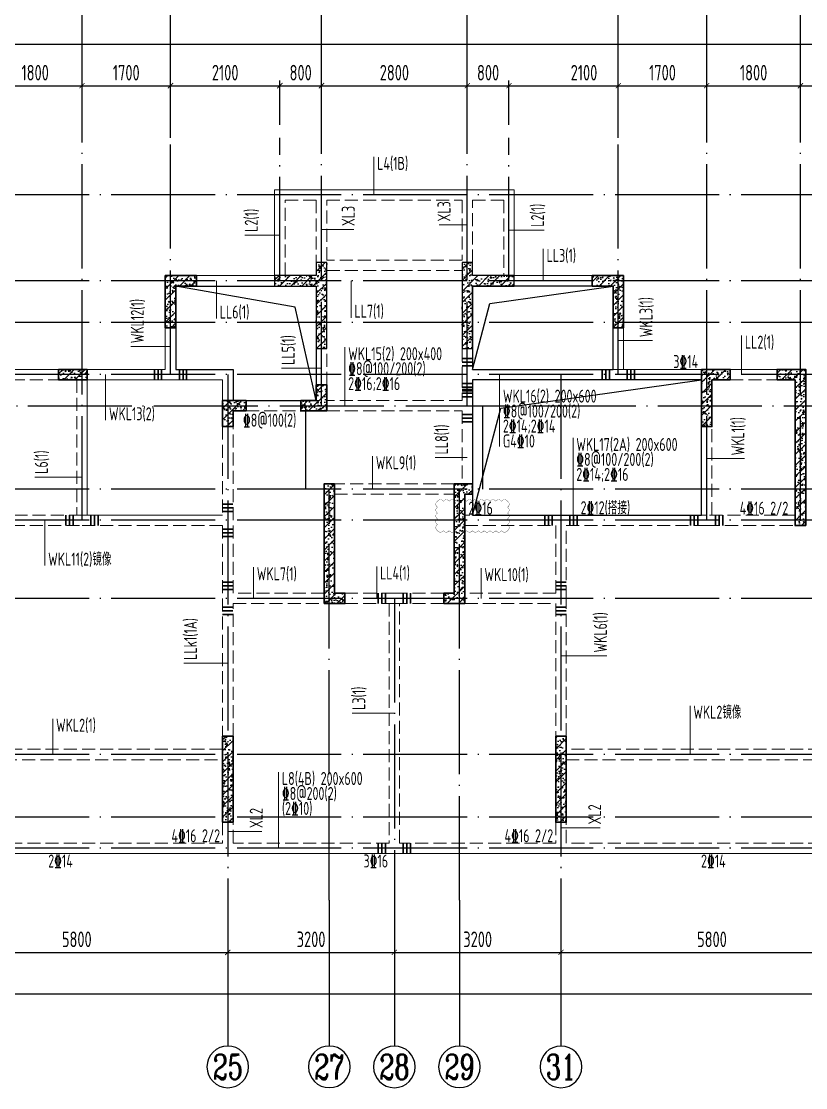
# Model space of a CAD drawing. Extents: x -668857 to 185752, y -270966 to 286822.
# Drawn here: x -57771 to -42706, y -151966 to -131480 of the extents above; entities that cross this region are included whole.
import ezdxf
from ezdxf.enums import TextEntityAlignment as Align

# ---------------------------------------------------------------- set-up
doc = ezdxf.new("R2010")
doc.units = 0
doc.header["$LTSCALE"] = 1000
for name, pattern in [('__DASH', [0.35, 0.25, -0.1]), ('DASH', [0.35, 0.25, -0.1]), ('DOTE', [2.42, 2, -0.2, 0.02, -0.2])]:
    doc.linetypes.add(name, pattern=pattern)
doc.layers.get('0').update_dxf_attribs({"linetype": 'CONTINUOUS'})
doc.layers.get('DEFPOINTS').update_dxf_attribs({"linetype": 'CONTINUOUS'})
for name, color, linetype in [('A-AXIS', 1, 'CONTINUOUS'), ('A-DOTE', 10, 'DOTE'), ('AXIS_NUM', 7, 'CONTINUOUS'), ('S-D洞口', 4, 'CONTINUOUS'), ('S-L主梁线', 4, 'DASH'), ('S-L梁编号', 6, 'CONTINUOUS'), ('S-L梁配筋', 7, 'CONTINUOUS'), ('S-Q墙填充', 252, 'CONTINUOUS'), ('S-Q墙实线', 6, 'CONTINUOUS'), ('S-Y一般标注', 3, 'CONTINUOUS'), ('S-Z柱填充', 252, 'CONTINUOUS'), ('S-Z柱实线', 6, 'CONTINUOUS')]:
    doc.layers.add(name, color=color, linetype=linetype)
doc.layers.add('审图修改', color=2, linetype='CONTINUOUS', plot=False)
doc.layers.add('梁附加箍筋', color=1, linetype='CONTINUOUS', lineweight=35)
doc.styles.add('TSSD_Axis', font='complex.shx', dxfattribs={"width": 0.7, "bigfont": 'hztxt.shx'})
doc.styles.add('TSSD_DIMENSION', font='Tssdeng.shx', dxfattribs={"width": 0.7, "bigfont": 'tssdchn.shx'})
doc.styles.add('TSSD_REIN', font='tssdeng.shx', dxfattribs={"width": 0.7, "height": 300, "bigfont": 'tssdchn.shx'})
doc.dimstyles.new('TSSD_100_100', dxfattribs={"dimtxt": 300, "dimasz": 100, "dimexe": 100, "dimexo": 250, "dimgap": 100, "dimtad": 1, "dimdec": 0, "dimzin": 0, "dimdsep": 46, "dimtxsty": 'TSSD_DIMENSION', "dimblk": 'ARCHTICK', "dimcen": 0, "dimdle": 100, "dimclrt": 7, "dimadec": 0, "dimazin": 0, "dimtfac": 1, "dimtdec": 0, "dimtix": 1, "dimtmove": 2, "dimatfit": 3, "dimldrblk": 'ARCHTICK', "dimfxl": 1, "dimtolj": 1, "dimtzin": 0, "dimarcsym": 0})
pattern_1 = [(50, (79242.38, 113232.59), (215.17805, -18.82564), [22.5, -247.5]), (355, (79242.38, 113232.6), (-41.6254, 225.6576), [18, -198]), (100.4514, (79260.31, 113231.02), (173.5528, 206.83186), [19.12206, -210.3426]), (46.1842, (79242.38, 113292.6), (320.1723, -49.6557), [33.75, -371.25]), (96.6356, (79269.06, 113288.45), (280.3988, 292.2354), [28.683, -315.5139]), (351.1842, (79242.38, 113292.6), (280.3986, 292.2356), [27, -297]), (21, (79272.38, 113277.59), (179.0721, -120.78567), [22.5, -247.5]), (326, (79272.38, 113277.6), (72.9946, 217.545), [18, -198]), (71.4514, (79287.3, 113267.52), (252.0668, 96.75915), [19.12206, -210.3426]), (37.5, (79242.38, 113232.59), (3.64796, 99.86816), [0, -195.6, 0, -201, 0, -198.75]), (7.5, (79242.38, 113232.59), (78.92086, 118.32351), [0, -114.6, 0, -191.1, 0, -75.75]), (327.5, (79175.48, 113232.59), (160.14673, -6.76646), [0, -75, 0, -234, 0, -310.5]), (317.5, (79145.48, 113232.59), (174.95585, 30.0315), [0, -97.5, 0, -155.4, 0, -220.5]), (45, (79242.38, 113232.59), (-106.066, 106.066), [])]
pattern_2 = [(50, (73980.54, 281268.66), (215.17805, -18.82564), [22.5, -247.5]), (355, (73980.54, 281268.66), (-41.6254, 225.65764), [18, -198]), (100.4514, (73998.48, 281267.1), (173.55281, 206.83186), [19.12206, -210.34263]), (46.1842, (73980.54, 281328.66), (320.1723, -49.6557), [33.75, -371.25]), (96.6356, (74007.23, 281324.53), (280.3988, 292.23536), [28.6831, -315.5139]), (351.1842, (73980.54, 281328.66), (280.3986, 292.2356), [27, -297]), (21, (74010.54, 281313.66), (179.07212, -120.78567), [22.5, -247.5]), (326, (74010.54, 281313.66), (72.9946, 217.54501), [18, -198]), (71.4514, (74025.47, 281303.6), (252.06679, 96.75915), [19.12206, -210.34263]), (37.5, (73980.544, 281268.66), (3.647957, 99.868156), [0, -195.6, 0, -201, 0, -198.75]), (7.5, (73980.54, 281268.66), (78.92086, 118.323514), [0, -114.6, 0, -191.1, 0, -75.75]), (327.5, (73913.644, 281268.66), (160.14673, -6.766462), [0, -75, 0, -234, 0, -310.5]), (317.5, (73883.64, 281268.66), (174.95585, 30.031495), [0, -97.5, 0, -155.4, 0, -220.5]), (45, (73980.54, 281268.66), (-106.06602, 106.06602), [])]

# ---------------------------------------------------------------- blocks, each defined once
blk = doc.blocks.new('_ArchTick')
at = {"color": 0, "linetype": 'ByBlock', "const_width": 0.15}
blk.add_lwpolyline([(-0.5, -0.5), (0.5, 0.5)], dxfattribs=at)
blk = doc.blocks.new('*D170')
at = {"layer": 'DEFPOINTS', "color": 0, "transparency": 16777216}
for p in [(36100, 19250), (34300, 18250), (36100, 18250)]:
    blk.add_point(p, dxfattribs=at)
at = {"layer": 'S-Y一般标注', "color": 0, "lineweight": -2, "transparency": 16777216}
for p, q in [((34300, 18500), (34300, 19350)), ((36100, 18500), (36100, 19350)), ((34200, 19250), (36200, 19250))]:
    blk.add_line(p, q, dxfattribs=at)
at = {"layer": 'S-Y一般标注', "color": 0, "lineweight": -2, "transparency": 16777216, "xscale": 100, "yscale": 100, "zscale": 100, "rotation": 180}
blk.add_blockref('_ArchTick', (34300, 19250), dxfattribs=at)
at = {"layer": 'S-Y一般标注', "color": 0, "lineweight": -2, "transparency": 16777216, "xscale": 100, "yscale": 100, "zscale": 100}
blk.add_blockref('_ArchTick', (36100, 19250), dxfattribs=at)
at = {"layer": 'S-Y一般标注', "color": 7, "transparency": 16777216, "insert": (35200, 19500), "char_height": 300, "attachment_point": 5, "style": 'TSSD_DIMENSION'}
blk.add_mtext('\\A1;1800', dxfattribs=at)
blk = doc.blocks.new('*D171')
at = {"layer": 'DEFPOINTS', "color": 0, "transparency": 16777216}
for p in [(37800, 19250), (36100, 18250), (37800, 18250)]:
    blk.add_point(p, dxfattribs=at)
at = {"layer": 'S-Y一般标注', "color": 0, "lineweight": -2, "transparency": 16777216}
for p, q in [((36100, 18500), (36100, 19350)), ((37800, 18500), (37800, 19350)), ((36000, 19250), (37900, 19250))]:
    blk.add_line(p, q, dxfattribs=at)
at = {"layer": 'S-Y一般标注', "color": 0, "lineweight": -2, "transparency": 16777216, "xscale": 100, "yscale": 100, "zscale": 100, "rotation": 180}
blk.add_blockref('_ArchTick', (36100, 19250), dxfattribs=at)
at = {"layer": 'S-Y一般标注', "color": 0, "lineweight": -2, "transparency": 16777216, "xscale": 100, "yscale": 100, "zscale": 100}
blk.add_blockref('_ArchTick', (37800, 19250), dxfattribs=at)
at = {"layer": 'S-Y一般标注', "color": 7, "transparency": 16777216, "insert": (36950, 19500), "char_height": 300, "attachment_point": 5, "style": 'TSSD_DIMENSION'}
blk.add_mtext('\\A1;1700', dxfattribs=at)
blk = doc.blocks.new('*D172')
at = {"layer": 'DEFPOINTS', "color": 0, "transparency": 16777216}
for p in [(40700, 19250), (39900, 18250), (40700, 18250)]:
    blk.add_point(p, dxfattribs=at)
at = {"layer": 'S-Y一般标注', "color": 0, "lineweight": -2, "transparency": 16777216}
for p, q in [((39900, 18500), (39900, 19350)), ((40700, 18500), (40700, 19350)), ((39800, 19250), (40800, 19250))]:
    blk.add_line(p, q, dxfattribs=at)
at = {"layer": 'S-Y一般标注', "color": 0, "lineweight": -2, "transparency": 16777216, "xscale": 100, "yscale": 100, "zscale": 100, "rotation": 180}
blk.add_blockref('_ArchTick', (39900, 19250), dxfattribs=at)
at = {"layer": 'S-Y一般标注', "color": 0, "lineweight": -2, "transparency": 16777216, "xscale": 100, "yscale": 100, "zscale": 100}
blk.add_blockref('_ArchTick', (40700, 19250), dxfattribs=at)
at = {"layer": 'S-Y一般标注', "color": 7, "transparency": 16777216, "insert": (40300, 19500), "char_height": 300, "attachment_point": 5, "style": 'TSSD_DIMENSION'}
blk.add_mtext('\\A1;800', dxfattribs=at)
blk = doc.blocks.new('*D173')
at = {"layer": 'DEFPOINTS', "color": 0, "transparency": 16777216}
for p in [(43500, 19250), (40700, 18250), (43500, 18250)]:
    blk.add_point(p, dxfattribs=at)
at = {"layer": 'S-Y一般标注', "color": 0, "lineweight": -2, "transparency": 16777216}
for p, q in [((40700, 18500), (40700, 19350)), ((43500, 18500), (43500, 19350)), ((40600, 19250), (43600, 19250))]:
    blk.add_line(p, q, dxfattribs=at)
at = {"layer": 'S-Y一般标注', "color": 0, "lineweight": -2, "transparency": 16777216, "xscale": 100, "yscale": 100, "zscale": 100, "rotation": 180}
blk.add_blockref('_ArchTick', (40700, 19250), dxfattribs=at)
at = {"layer": 'S-Y一般标注', "color": 0, "lineweight": -2, "transparency": 16777216, "xscale": 100, "yscale": 100, "zscale": 100}
blk.add_blockref('_ArchTick', (43500, 19250), dxfattribs=at)
at = {"layer": 'S-Y一般标注', "color": 7, "transparency": 16777216, "insert": (42100, 19500), "char_height": 300, "attachment_point": 5, "style": 'TSSD_DIMENSION'}
blk.add_mtext('\\A1;2800', dxfattribs=at)
blk = doc.blocks.new('*D174')
at = {"layer": 'DEFPOINTS', "color": 0, "transparency": 16777216}
for p in [(46400, 19250), (44300, 18250), (46400, 18250)]:
    blk.add_point(p, dxfattribs=at)
at = {"layer": 'S-Y一般标注', "color": 0, "lineweight": -2, "transparency": 16777216}
for p, q in [((44300, 18500), (44300, 19350)), ((46400, 18500), (46400, 19350)), ((44200, 19250), (46500, 19250))]:
    blk.add_line(p, q, dxfattribs=at)
at = {"layer": 'S-Y一般标注', "color": 0, "lineweight": -2, "transparency": 16777216, "xscale": 100, "yscale": 100, "zscale": 100, "rotation": 180}
blk.add_blockref('_ArchTick', (44300, 19250), dxfattribs=at)
at = {"layer": 'S-Y一般标注', "color": 0, "lineweight": -2, "transparency": 16777216, "xscale": 100, "yscale": 100, "zscale": 100}
blk.add_blockref('_ArchTick', (46400, 19250), dxfattribs=at)
at = {"layer": 'S-Y一般标注', "color": 7, "transparency": 16777216, "insert": (45742, 19500), "char_height": 300, "attachment_point": 5, "style": 'TSSD_DIMENSION'}
blk.add_mtext('\\A1;2100', dxfattribs=at)
blk = doc.blocks.new('*D175')
at = {"layer": 'DEFPOINTS', "color": 0, "transparency": 16777216}
for p in [(48100, 19250), (46400, 18250), (48100, 18250)]:
    blk.add_point(p, dxfattribs=at)
at = {"layer": 'S-Y一般标注', "color": 0, "lineweight": -2, "transparency": 16777216}
for p, q in [((46400, 18500), (46400, 19350)), ((48100, 18500), (48100, 19350)), ((46300, 19250), (48200, 19250))]:
    blk.add_line(p, q, dxfattribs=at)
at = {"layer": 'S-Y一般标注', "color": 0, "lineweight": -2, "transparency": 16777216, "xscale": 100, "yscale": 100, "zscale": 100, "rotation": 180}
blk.add_blockref('_ArchTick', (46400, 19250), dxfattribs=at)
at = {"layer": 'S-Y一般标注', "color": 0, "lineweight": -2, "transparency": 16777216, "xscale": 100, "yscale": 100, "zscale": 100}
blk.add_blockref('_ArchTick', (48100, 19250), dxfattribs=at)
at = {"layer": 'S-Y一般标注', "color": 7, "transparency": 16777216, "insert": (47250, 19500), "char_height": 300, "attachment_point": 5, "style": 'TSSD_DIMENSION'}
blk.add_mtext('\\A1;1700', dxfattribs=at)
blk = doc.blocks.new('*D176')
at = {"layer": 'DEFPOINTS', "color": 0, "transparency": 16777216}
for p in [(49900, 19250), (48100, 18250), (49900, 18250)]:
    blk.add_point(p, dxfattribs=at)
at = {"layer": 'S-Y一般标注', "color": 0, "lineweight": -2, "transparency": 16777216}
for p, q in [((48100, 18500), (48100, 19350)), ((49900, 18500), (49900, 19350)), ((48000, 19250), (50000, 19250))]:
    blk.add_line(p, q, dxfattribs=at)
at = {"layer": 'S-Y一般标注', "color": 0, "lineweight": -2, "transparency": 16777216, "xscale": 100, "yscale": 100, "zscale": 100, "rotation": 180}
blk.add_blockref('_ArchTick', (48100, 19250), dxfattribs=at)
at = {"layer": 'S-Y一般标注', "color": 0, "lineweight": -2, "transparency": 16777216, "xscale": 100, "yscale": 100, "zscale": 100}
blk.add_blockref('_ArchTick', (49900, 19250), dxfattribs=at)
at = {"layer": 'S-Y一般标注', "color": 7, "transparency": 16777216, "insert": (49000, 19500), "char_height": 300, "attachment_point": 5, "style": 'TSSD_DIMENSION'}
blk.add_mtext('\\A1;1800', dxfattribs=at)
blk = doc.blocks.new('*D177')
at = {"layer": 'DEFPOINTS', "color": 0, "transparency": 16777216}
for p in [(52800, 19250), (49900, 18250), (52800, 18250)]:
    blk.add_point(p, dxfattribs=at)
at = {"layer": 'S-Y一般标注', "color": 0, "lineweight": -2, "transparency": 16777216}
for p, q in [((49900, 18500), (49900, 19350)), ((52800, 18500), (52800, 19350)), ((49800, 19250), (52900, 19250))]:
    blk.add_line(p, q, dxfattribs=at)
at = {"layer": 'S-Y一般标注', "color": 0, "lineweight": -2, "transparency": 16777216, "xscale": 100, "yscale": 100, "zscale": 100, "rotation": 180}
blk.add_blockref('_ArchTick', (49900, 19250), dxfattribs=at)
at = {"layer": 'S-Y一般标注', "color": 0, "lineweight": -2, "transparency": 16777216, "xscale": 100, "yscale": 100, "zscale": 100}
blk.add_blockref('_ArchTick', (52800, 19250), dxfattribs=at)
at = {"layer": 'S-Y一般标注', "color": 7, "transparency": 16777216, "insert": (51350, 19500), "char_height": 300, "attachment_point": 5, "style": 'TSSD_DIMENSION'}
blk.add_mtext('\\A1;2900', dxfattribs=at)
blk = doc.blocks.new('*D179')
at = {"layer": 'DEFPOINTS', "color": 0, "transparency": 16777216}
for p in [(54600, 20050), (4600, 18250), (54600, 18250)]:
    blk.add_point(p, dxfattribs=at)
at = {"layer": 'S-Y一般标注', "color": 0, "lineweight": -2, "transparency": 16777216}
for p, q in [((4600, 18500), (4600, 20150)), ((54600, 18500), (54600, 20150)), ((4500, 20050), (54700, 20050))]:
    blk.add_line(p, q, dxfattribs=at)
at = {"layer": 'S-Y一般标注', "color": 0, "lineweight": -2, "transparency": 16777216, "xscale": 100, "yscale": 100, "zscale": 100, "rotation": 180}
blk.add_blockref('_ArchTick', (4600, 20050), dxfattribs=at)
at = {"layer": 'S-Y一般标注', "color": 0, "lineweight": -2, "transparency": 16777216, "xscale": 100, "yscale": 100, "zscale": 100}
blk.add_blockref('_ArchTick', (54600, 20050), dxfattribs=at)
at = {"layer": 'S-Y一般标注', "color": 7, "transparency": 16777216, "insert": (29600, 20300), "char_height": 300, "attachment_point": 5, "style": 'TSSD_DIMENSION'}
blk.add_mtext('\\A1;50000', dxfattribs=at)
blk = doc.blocks.new('*D192')
at = {"layer": 'DEFPOINTS', "color": 0, "transparency": 16777216}
for p in [(39900, 19250), (37800, 18250), (39900, 18250)]:
    blk.add_point(p, dxfattribs=at)
at = {"layer": 'S-Y一般标注', "color": 0, "lineweight": -2, "transparency": 16777216}
for p, q in [((37800, 18500), (37800, 19350)), ((39900, 18500), (39900, 19350)), ((37700, 19250), (40000, 19250))]:
    blk.add_line(p, q, dxfattribs=at)
at = {"layer": 'S-Y一般标注', "color": 0, "lineweight": -2, "transparency": 16777216, "xscale": 100, "yscale": 100, "zscale": 100, "rotation": 180}
blk.add_blockref('_ArchTick', (37800, 19250), dxfattribs=at)
at = {"layer": 'S-Y一般标注', "color": 0, "lineweight": -2, "transparency": 16777216, "xscale": 100, "yscale": 100, "zscale": 100}
blk.add_blockref('_ArchTick', (39900, 19250), dxfattribs=at)
at = {"layer": 'S-Y一般标注', "color": 7, "transparency": 16777216, "insert": (38850, 19500), "char_height": 300, "attachment_point": 5, "style": 'TSSD_DIMENSION'}
blk.add_mtext('\\A1;2100', dxfattribs=at)
blk = doc.blocks.new('*D193')
at = {"layer": 'DEFPOINTS', "color": 0, "transparency": 16777216}
for p in [(44300, 19250), (43500, 18250), (44300, 18250)]:
    blk.add_point(p, dxfattribs=at)
at = {"layer": 'S-Y一般标注', "color": 0, "lineweight": -2, "transparency": 16777216}
for p, q in [((43500, 18500), (43500, 19350)), ((44300, 18500), (44300, 19350)), ((43400, 19250), (44400, 19250))]:
    blk.add_line(p, q, dxfattribs=at)
at = {"layer": 'S-Y一般标注', "color": 0, "lineweight": -2, "transparency": 16777216, "xscale": 100, "yscale": 100, "zscale": 100, "rotation": 180}
blk.add_blockref('_ArchTick', (43500, 19250), dxfattribs=at)
at = {"layer": 'S-Y一般标注', "color": 0, "lineweight": -2, "transparency": 16777216, "xscale": 100, "yscale": 100, "zscale": 100}
blk.add_blockref('_ArchTick', (44300, 19250), dxfattribs=at)
at = {"layer": 'S-Y一般标注', "color": 7, "transparency": 16777216, "insert": (43900, 19500), "char_height": 300, "attachment_point": 5, "style": 'TSSD_DIMENSION'}
blk.add_mtext('\\A1;800', dxfattribs=at)
blk = doc.blocks.new('*D198')
at = {"layer": 'DEFPOINTS', "color": 0, "transparency": 16777216}
for p in [(33100, 3600), (38900, 3600), (38900, 2600)]:
    blk.add_point(p, dxfattribs=at)
at = {"layer": 'S-Y一般标注', "color": 0, "lineweight": -2, "transparency": 16777216}
for p, q in [((33100, 3350), (33100, 2500)), ((38900, 3350), (38900, 2500)), ((33000, 2600), (39000, 2600))]:
    blk.add_line(p, q, dxfattribs=at)
at = {"layer": 'S-Y一般标注', "color": 0, "lineweight": -2, "transparency": 16777216, "xscale": 100, "yscale": 100, "zscale": 100, "rotation": 180}
blk.add_blockref('_ArchTick', (33100, 2600), dxfattribs=at)
at = {"layer": 'S-Y一般标注', "color": 0, "lineweight": -2, "transparency": 16777216, "xscale": 100, "yscale": 100, "zscale": 100}
blk.add_blockref('_ArchTick', (38900, 2600), dxfattribs=at)
at = {"layer": 'S-Y一般标注', "color": 7, "transparency": 16777216, "insert": (36000, 2850), "char_height": 300, "attachment_point": 5, "style": 'TSSD_DIMENSION'}
blk.add_mtext('\\A1;5800', dxfattribs=at)
blk = doc.blocks.new('ts_axno')
at = {"color": 0, "linetype": 'ByBlock', "lineweight": -2}
blk.add_circle((0, 0), 0.5, dxfattribs=at)
at = {"color": 0, "linetype": 'ByBlock', "lineweight": -2, "style": 'TSSD_Axis', "width": 0.7}
blk.add_attdef('A', text='', height=0.6, dxfattribs=at).set_placement((0, 0), align=Align.MIDDLE_CENTER)
blk = doc.blocks.new('*D199')
at = {"layer": 'DEFPOINTS', "color": 0, "transparency": 16777216}
for p in [(42100, 3600), (45300, 3600), (45300, 2600)]:
    blk.add_point(p, dxfattribs=at)
at = {"layer": 'S-Y一般标注', "color": 0, "lineweight": -2, "transparency": 16777216}
for p, q in [((42100, 3350), (42100, 2500)), ((45300, 3350), (45300, 2500)), ((42000, 2600), (45400, 2600))]:
    blk.add_line(p, q, dxfattribs=at)
at = {"layer": 'S-Y一般标注', "color": 0, "lineweight": -2, "transparency": 16777216, "xscale": 100, "yscale": 100, "zscale": 100, "rotation": 180}
blk.add_blockref('_ArchTick', (42100, 2600), dxfattribs=at)
at = {"layer": 'S-Y一般标注', "color": 0, "lineweight": -2, "transparency": 16777216, "xscale": 100, "yscale": 100, "zscale": 100}
blk.add_blockref('_ArchTick', (45300, 2600), dxfattribs=at)
at = {"layer": 'S-Y一般标注', "color": 7, "transparency": 16777216, "insert": (43700, 2850), "char_height": 300, "attachment_point": 5, "style": 'TSSD_DIMENSION'}
blk.add_mtext('\\A1;3200', dxfattribs=at)
blk = doc.blocks.new('*D200')
at = {"layer": 'DEFPOINTS', "color": 0, "transparency": 16777216}
for p in [(45300, 3600), (51100, 3600), (51100, 2600)]:
    blk.add_point(p, dxfattribs=at)
at = {"layer": 'S-Y一般标注', "color": 0, "lineweight": -2, "transparency": 16777216}
for p, q in [((45300, 3350), (45300, 2500)), ((51100, 3350), (51100, 2500)), ((45200, 2600), (51200, 2600))]:
    blk.add_line(p, q, dxfattribs=at)
at = {"layer": 'S-Y一般标注', "color": 0, "lineweight": -2, "transparency": 16777216, "xscale": 100, "yscale": 100, "zscale": 100, "rotation": 180}
blk.add_blockref('_ArchTick', (45300, 2600), dxfattribs=at)
at = {"layer": 'S-Y一般标注', "color": 0, "lineweight": -2, "transparency": 16777216, "xscale": 100, "yscale": 100, "zscale": 100}
blk.add_blockref('_ArchTick', (51100, 2600), dxfattribs=at)
at = {"layer": 'S-Y一般标注', "color": 7, "transparency": 16777216, "insert": (48200, 2850), "char_height": 300, "attachment_point": 5, "style": 'TSSD_DIMENSION'}
blk.add_mtext('\\A1;5800', dxfattribs=at)
blk = doc.blocks.new('*D202')
at = {"layer": 'DEFPOINTS', "color": 0, "transparency": 16777216}
for p in [(4600, 3600), (54600, 3600), (54600, 1800)]:
    blk.add_point(p, dxfattribs=at)
at = {"layer": 'S-Y一般标注', "color": 0, "lineweight": -2, "transparency": 16777216}
for p, q in [((4600, 3350), (4600, 1700)), ((54600, 3350), (54600, 1700)), ((4500, 1800), (54700, 1800))]:
    blk.add_line(p, q, dxfattribs=at)
at = {"layer": 'S-Y一般标注', "color": 0, "lineweight": -2, "transparency": 16777216, "xscale": 100, "yscale": 100, "zscale": 100, "rotation": 180}
blk.add_blockref('_ArchTick', (4600, 1800), dxfattribs=at)
at = {"layer": 'S-Y一般标注', "color": 0, "lineweight": -2, "transparency": 16777216, "xscale": 100, "yscale": 100, "zscale": 100}
blk.add_blockref('_ArchTick', (54600, 1800), dxfattribs=at)
at = {"layer": 'S-Y一般标注', "color": 7, "transparency": 16777216, "insert": (29600, 2050), "char_height": 300, "attachment_point": 5, "style": 'TSSD_DIMENSION'}
blk.add_mtext('\\A1;50000', dxfattribs=at)
blk = doc.blocks.new('*D206')
at = {"layer": 'DEFPOINTS', "color": 0, "transparency": 16777216}
for p in [(38900, 3600), (42100, 3600), (42100, 2600)]:
    blk.add_point(p, dxfattribs=at)
at = {"layer": 'S-Y一般标注', "color": 0, "lineweight": -2, "transparency": 16777216}
for p, q in [((38900, 3350), (38900, 2500)), ((42100, 3350), (42100, 2500)), ((38800, 2600), (42200, 2600))]:
    blk.add_line(p, q, dxfattribs=at)
at = {"layer": 'S-Y一般标注', "color": 0, "lineweight": -2, "transparency": 16777216, "xscale": 100, "yscale": 100, "zscale": 100, "rotation": 180}
blk.add_blockref('_ArchTick', (38900, 2600), dxfattribs=at)
at = {"layer": 'S-Y一般标注', "color": 0, "lineweight": -2, "transparency": 16777216, "xscale": 100, "yscale": 100, "zscale": 100}
blk.add_blockref('_ArchTick', (42100, 2600), dxfattribs=at)
at = {"layer": 'S-Y一般标注', "color": 7, "transparency": 16777216, "insert": (40500, 2850), "char_height": 300, "attachment_point": 5, "style": 'TSSD_DIMENSION'}
blk.add_mtext('\\A1;3200', dxfattribs=at)
blk = doc.blocks.new('20210807.15294921')
at = {"layer": 'S-Q墙填充'}
h = blk.add_hatch(dxfattribs=at)
h.set_pattern_fill('ARMORED', color=252, scale=30, style=0)
h.set_pattern_definition(pattern_2)
h.paths.add_polyline_path([(94516, 67840), (94516, 68190), (94316, 68190), (94316, 67940), (93516, 67940), (93516, 67740), (94316, 67740), (94316, 66540), (94516, 66540)])
h = blk.add_hatch(dxfattribs=at)
h.set_pattern_fill('ARMORED', color=252, scale=30, style=0)
h.set_pattern_definition(pattern_2)
h.paths.add_polyline_path([(97116, 67840), (97116, 66540), (97316, 66540), (97316, 67740), (98115, 67740), (98115, 67940), (97316, 67940), (97316, 68190), (97116, 68190)])
h = blk.add_hatch(dxfattribs=at)
h.set_pattern_fill('ARMORED', color=252, scale=30, style=0)
h.set_pattern_definition(pattern_1)
h.paths.add_polyline_path([(91416, 67940), (92016, 67940), (92016, 67740), (91616, 67740), (91616, 66940), (91416, 66940)])
h = blk.add_hatch(dxfattribs=at)
h.set_pattern_fill('ARMORED', color=252, scale=30, style=0)
h.set_pattern_definition(pattern_1)
h.paths.add_polyline_path([(100016, 66940), (100016, 67740), (99616, 67740), (99616, 67940), (100216, 67940), (100216, 66940)])
h = blk.add_hatch(dxfattribs=at)
h.set_pattern_fill('ARMORED', color=252, scale=30, style=0)
h.set_pattern_definition(pattern_1)
h.paths.add_polyline_path([(101916, 65940), (101916, 65040), (101716, 65040), (101716, 66140), (102266, 66140), (102266, 65940)])
h = blk.add_hatch(dxfattribs=at)
h.set_pattern_fill('ARMORED', color=252, scale=30, style=0)
h.set_pattern_definition(pattern_1)
h.paths.add_polyline_path([(103516, 65940), (103166, 65940), (103166, 66140), (103716, 66140), (103716, 63140), (103516, 63140)])
h = blk.add_hatch(dxfattribs=at)
h.set_pattern_fill('ARMORED', color=252, scale=30, style=0)
h.set_pattern_definition(pattern_1)
h.paths.add_polyline_path([(94466, 61640), (94466, 62790), (94466, 63240), (94466, 63940), (94666, 63940), (94666, 63240), (94666, 62790), (94666, 61840), (94866, 61840), (94866, 61640)])
h = blk.add_hatch(dxfattribs=at)
h.set_pattern_fill('ARMORED', color=252, scale=30, style=0)
h.set_pattern_definition(pattern_1)
h.paths.add_polyline_path([(96966, 63940), (97316, 63940), (97316, 63740), (97166, 63740), (97166, 63240), (97166, 62790), (97166, 61640), (96766, 61640), (96766, 61840), (96966, 61840), (96966, 62790), (96966, 63240)])
h = blk.add_hatch(dxfattribs=at)
h.set_pattern_fill('ARMORED', color=252, scale=30, style=0)
h.set_pattern_definition(pattern_1)
edge = h.paths.add_edge_path()
edge.add_line((92716, 59090), (92716, 57440))
edge.add_line((92716, 57440), (92516, 57440))
edge.add_line((92516, 57440), (92516, 59090))
h = blk.add_hatch(dxfattribs=at)
h.set_pattern_fill('ARMORED', color=252, scale=30, style=0)
h.set_pattern_definition(pattern_1)
edge = h.paths.add_edge_path()
edge.add_line((99116, 58740), (99116, 57440))
edge.add_line((99116, 57440), (98916, 57440))
edge.add_line((98916, 57440), (98916, 58740))
edge.add_line((98916, 58740), (98916, 59090))
edge.add_line((98916, 59090), (99116, 59090))
edge.add_line((99116, 59090), (99116, 58740))
at = {"layer": 'S-Z柱填充'}
h = blk.add_hatch(dxfattribs=at)
h.set_pattern_fill('ARMORED', color=252, scale=30, style=0)
h.set_pattern_definition(pattern_1)
h.paths.add_polyline_path([(89916, 66140), (89366, 66140), (89366, 65940), (89916, 65940)])
h = blk.add_hatch(dxfattribs=at)
h.set_pattern_fill('ARMORED', color=252, scale=30, style=0)
h.set_pattern_definition(pattern_1)
h.paths.add_polyline_path([(94516, 65840), (94316, 65840), (94316, 65540), (94016, 65540), (94016, 65340), (94516, 65340)])
h = blk.add_hatch(dxfattribs=at)
h.set_pattern_fill('ARMORED', color=252, scale=30, style=0)
h.set_pattern_definition(pattern_1)
h.paths.add_polyline_path([(92716, 65340), (92966, 65340), (92966, 65540), (92516, 65540), (92516, 65040), (92716, 65040)])
at = {"layer": 'S-D洞口', "color": 5}
for points in [[(91616, 67740), (94316, 67740), (94316, 65540), (93912, 67335), (91616, 67740), (91616, 66140), (92716, 66140), (92716, 65540), (94316, 65540)], [(97316, 66140), (100016, 66140), (100016, 67740), (97316, 67740), (97316, 66140), (97651, 67405), (100016, 67740)], [(97316, 63340), (101716, 63340), (101716, 65940), (97316, 65940), (97316, 63340), (97860, 65395), (101716, 65940)]]:
    blk.add_lwpolyline(points, dxfattribs=at)
at = {"layer": 'S-L主梁线', "linetype": 'ByBlock', "lineweight": 18}
for p, q in [((93516, 69590), (93516, 67940)), ((94416, 69590), (93516, 69590)), ((97216, 69590), (94416, 69590)), ((98116, 69590), (97216, 69590)), ((98116, 67940), (98116, 69590)), ((93516, 67940), (92016, 67940)), ((99616, 67940), (98115, 67940)), ((98115, 67740), (99616, 67740)), ((91416, 66940), (91416, 66140)), ((91616, 66140), (91616, 66940)), ((100016, 66940), (100016, 66140)), ((100216, 66140), (100216, 66940)), ((89366, 66140), (88466, 66140)), ((91416, 66140), (89916, 66140)), ((92716, 66140), (91616, 66140)), ((92716, 65540), (92716, 66140)), ((101716, 66140), (100116, 66140)), ((103166, 66140), (102266, 66140)), ((89916, 63340), (89916, 65940)), ((89916, 65940), (91516, 65940)), ((91516, 65940), (92516, 65940)), ((92516, 65940), (92516, 65540)), ((92516, 63340), (89816, 63340)), ((86066, 56840), (92616, 56840)), ((92616, 56840), (95816, 56840)), ((95816, 56840), (99016, 56840)), ((99016, 56840), (104816, 56840))]:
    blk.add_line(p, q, dxfattribs=at)
at = {"layer": 'S-L主梁线', "linetype": '__DASH', "lineweight": 18}
for p, q in [((93716, 69390), (94316, 69390)), ((93716, 67940), (93716, 69390)), ((94316, 69390), (94316, 68190)), ((94516, 69390), (97116, 69390)), ((94516, 68240), (94516, 69390)), ((97116, 69390), (97116, 68240)), ((97316, 69390), (97916, 69390)), ((97316, 68190), (97316, 69390)), ((97916, 69390), (97916, 67940)), ((97116, 68240), (94516, 68240)), ((94316, 68140), (94316, 68140)), ((94516, 68040), (97116, 68040)), ((92016, 67740), (93516, 67740)), ((94316, 66540), (94316, 65840)), ((94516, 65840), (94516, 66540)), ((97116, 66540), (97116, 66040)), ((97316, 66140), (97316, 66540)), ((97116, 66040), (97116, 65540)), ((100116, 66140), (97316, 66140)), ((88466, 65940), (89366, 65940)), ((89716, 65940), (89716, 63340)), ((97316, 65440), (97316, 65940)), ((97316, 65940), (100116, 65940)), ((100116, 65940), (101716, 65940)), ((102266, 65940), (103166, 65940)), ((94016, 65540), (92966, 65540)), ((97116, 65540), (94516, 65540)), ((97316, 63940), (97316, 65440)), ((92966, 65340), (94016, 65340)), ((94516, 65340), (97116, 65340)), ((97116, 65340), (97116, 63940)), ((92516, 65041), (92516, 63340)), ((92716, 63240), (92716, 65041)), ((101716, 65040), (101716, 63340)), ((101916, 63340), (101916, 65040)), ((96966, 63940), (94666, 63940)), ((94666, 63740), (96966, 63740)), ((89816, 63340), (88116, 63340)), ((99016, 63340), (97166, 63340)), ((101816, 63340), (99016, 63340)), ((103516, 63340), (101816, 63340)), ((88116, 63140), (89816, 63140)), ((89816, 63140), (92516, 63140)), ((92516, 63140), (92516, 61740)), ((92716, 61840), (92716, 63240)), ((97166, 63140), (98916, 63140)), ((98916, 63140), (98916, 61840)), ((99116, 63140), (101816, 63140)), ((99116, 61740), (99116, 63140)), ((101816, 63140), (103516, 63140)), ((92516, 61740), (92516, 59090)), ((94466, 61840), (92716, 61840)), ((95816, 61840), (94866, 61840)), ((96766, 61840), (95816, 61840)), ((98916, 61840), (97166, 61840)), ((99116, 59090), (99116, 61740)), ((92716, 59090), (92716, 61640)), ((92716, 61640), (94466, 61640)), ((94866, 61640), (95816, 61640)), ((95716, 61640), (95716, 57040)), ((95816, 61640), (96766, 61640)), ((95916, 57040), (95916, 61640)), ((97166, 61640), (98916, 61640)), ((98916, 61640), (98916, 59090)), ((92516, 58840), (86916, 58840)), ((104716, 58840), (99116, 58840)), ((86916, 58640), (92516, 58640)), ((99116, 58640), (104716, 58640)), ((92516, 57440), (92516, 57040)), ((92716, 57040), (92716, 57440)), ((98916, 57440), (98916, 57040)), ((99116, 57040), (99116, 57440)), ((92516, 57040), (86266, 57040)), ((95716, 57040), (92716, 57040)), ((98916, 57040), (95916, 57040)), ((104716, 57040), (99116, 57040))]:
    blk.add_line(p, q, dxfattribs=at)
at = {"layer": 'S-Q墙实线'}
blk.add_lwpolyline([(94516, 67840), (94516, 68190), (94316, 68190), (94316, 67940), (93516, 67940), (93516, 67740), (94316, 67740), (94316, 66540), (94516, 66540), (94516, 67840)], dxfattribs=at)
blk.add_lwpolyline([(97116, 67840), (97116, 66540), (97316, 66540), (97316, 67740), (98115, 67740), (98115, 67940), (97316, 67940), (97316, 68190), (97116, 68190)], close=True, dxfattribs=at)
at = {"layer": 'S-Q墙实线', "lineweight": 35}
for points in [[(91416, 67940), (92016, 67940), (92016, 67740), (91616, 67740), (91616, 66940), (91416, 66940)], [(100016, 66940), (100016, 67740), (99616, 67740), (99616, 67940), (100216, 67940), (100216, 66940)], [(101916, 65940), (101916, 65040), (101716, 65040), (101716, 66140), (102266, 66140), (102266, 65940)], [(103516, 65940), (103166, 65940), (103166, 66140), (103716, 66140), (103716, 63140), (103516, 63140)], [(94466, 61640), (94466, 62790), (94466, 63240), (94466, 63940), (94666, 63940), (94666, 63240), (94666, 62790), (94666, 61840), (94866, 61840), (94866, 61640)], [(96966, 63940), (97316, 63940), (97316, 63740), (97166, 63740), (97166, 63240), (97166, 62790), (97166, 61640), (96766, 61640), (96766, 61840), (96966, 61840), (96966, 62790), (96966, 63240)]]:
    blk.add_lwpolyline(points, close=True, dxfattribs=at)
for points in [[(92516, 58740), (92516, 59090), (92716, 59090), (92716, 58740)], [(98916, 58740), (98916, 59090), (99116, 59090), (99116, 58740)], [(92716, 58740), (92716, 57440), (92516, 57440), (92516, 58740)], [(99116, 58740), (99116, 57440), (98916, 57440), (98916, 58740)]]:
    blk.add_lwpolyline(points, dxfattribs=at)
at = {"layer": 'S-Z柱实线', "lineweight": 35}
for points in [[(89916, 66140), (89366, 66140), (89366, 65940), (89916, 65940)], [(94516, 65840), (94316, 65840), (94316, 65540), (94016, 65540), (94016, 65340), (94516, 65340)], [(92716, 65340), (92966, 65340), (92966, 65540), (92516, 65540), (92516, 65040), (92716, 65040)]]:
    blk.add_lwpolyline(points, close=True, dxfattribs=at)
blk = doc.blocks.new('20210726.16395156')
at = {"layer": 'A-AXIS'}
for p, q in [((36100, 18249.9), (36100, 21049.9)), ((37800, 18249.9), (37800, 21049.9)), ((40700, 18249.9), (40700, 21049.9)), ((43500, 18249.9), (43500, 21049.9)), ((46400, 18249.9), (46400, 21049.9)), ((48100, 18249.9), (48100, 21049.9)), ((49900, 18249.9), (49900, 21049.9)), ((38900, 3600.1), (38900, 800.1)), ((40850, 3600.2), (40850, 800.2)), ((42100, 3600), (42100, 800)), ((43350, 3600.3), (43350, 800.3)), ((45300, 3600), (45300, 800))]:
    blk.add_line(p, q, dxfattribs=at)
at = {"layer": 'A-DOTE'}
for p, q in [((36100, 10900), (36100, 18249.9)), ((37800, 13700), (37800, 18249.9)), ((39900, 15500), (39900, 18249.9)), ((40700, 13100.3), (40700, 18249.9)), ((43500, 13100.3), (43500, 18249.9)), ((44300, 15500), (44300, 18249.9)), ((46400, 13700), (46400, 18249.9)), ((48100, 10900), (48100, 18249.9)), ((49900, 10900), (49900, 18249.9)), ((55600, 17150), (3600, 17150)), ((55600, 15500), (3600, 15500)), ((55600, 14700), (3600, 14700)), ((55600, 13700), (3600, 13700)), ((38900.2, 13700), (38900, 3600)), ((45299.8, 13700), (45300, 3600)), ((3600, 13100.3), (55600, 13100.3)), ((40400, 11500), (40400, 13100)), ((43800, 11500), (43800, 13100)), ((55600, 11500), (3600, 11500)), ((40850, 3600.2), (40850, 11500)), ((43350, 3600.2), (43350, 11500)), ((55600, 10900), (3600, 10900)), ((55600, 9400), (3600, 9400)), ((42100, 9400), (42100, 3600)), ((55600, 6400), (3600, 6400)), ((55600, 5200), (3600, 5200)), ((55600, 4600), (3600, 4600))]:
    blk.add_line(p, q, dxfattribs=at)
at = {"layer": 'A-AXIS'}
ref = blk.add_blockref('ts_axno', (38900, 400.1), dxfattribs=dict(at, xscale=-800, yscale=800, zscale=800, rotation=180))
ref.add_attrib('17', '25', dxfattribs={"layer": 'AXIS_NUM', "height": 480, "style": 'TSSD_Axis', "width": 0.7}).set_placement((38900, 400.1), align=Align.MIDDLE_CENTER)
ref = blk.add_blockref('ts_axno', (40850, 400.2), dxfattribs=dict(at, xscale=-800, yscale=800, zscale=800, rotation=180))
ref.add_attrib('5', '27', dxfattribs={"layer": 'AXIS_NUM', "height": 480, "style": 'TSSD_Axis', "width": 0.7}).set_placement((40850, 400.2), align=Align.MIDDLE_CENTER)
ref = blk.add_blockref('ts_axno', (42100, 400), dxfattribs=dict(at, xscale=-800, yscale=800, zscale=800, rotation=180))
ref.add_attrib('19', '28', dxfattribs={"layer": 'AXIS_NUM', "height": 480, "style": 'TSSD_Axis', "width": 0.7}).set_placement((42100, 400), align=Align.MIDDLE_CENTER)
ref = blk.add_blockref('ts_axno', (43350, 400.3), dxfattribs=dict(at, xscale=-800, yscale=800, zscale=800, rotation=180))
ref.add_attrib('5', '29', dxfattribs={"layer": 'AXIS_NUM', "height": 480, "style": 'TSSD_Axis', "width": 0.7}).set_placement((43350, 400.3), align=Align.MIDDLE_CENTER)
ref = blk.add_blockref('ts_axno', (45300, 400), dxfattribs=dict(at, xscale=-800, yscale=800, zscale=800, rotation=180))
ref.add_attrib('19', '31', dxfattribs={"layer": 'AXIS_NUM', "height": 480, "style": 'TSSD_Axis', "width": 0.7}).set_placement((45300, 400), align=Align.MIDDLE_CENTER)
at = {"layer": 'S-Y一般标注'}
for base, p1, p2, picture, middle in [((54600, 20049.9), (4600, 18249.9), (54600, 18249.9), '*D179', (29600, 20299.9)), ((36100, 19249.9), (34300, 18249.9), (36100, 18249.9), '*D170', (35200, 19499.9)), ((37800, 19249.9), (36100, 18249.9), (37800, 18249.9), '*D171', (36950, 19499.9)), ((39900, 19249.9), (37800, 18249.9), (39900, 18249.9), '*D192', (38850, 19499.9)), ((40700, 19249.9), (39900, 18249.9), (40700, 18249.9), '*D172', (40300, 19499.9)), ((43500, 19249.9), (40700, 18249.9), (43500, 18249.9), '*D173', (42100, 19499.9)), ((44300, 19249.9), (43500, 18249.9), (44300, 18249.9), '*D193', (43900, 19499.9)), ((48100, 19249.9), (46400, 18249.9), (48100, 18249.9), '*D175', (47250, 19499.9)), ((49900, 19249.9), (48100, 18249.9), (49900, 18249.9), '*D176', (49000, 19499.9)), ((52800, 19249.9), (49900, 18249.9), (52800, 18249.9), '*D177', (51350, 19499.9)), ((54600, 1800), (4600, 3600), (54600, 3600), '*D202', (29600, 2050)), ((38900, 2600.1), (33100, 3600), (38900, 3600.1), '*D198', (36000, 2850.1)), ((42100, 2600.1), (38900, 3600.1), (42100, 3600.1), '*D206', (40500, 2850.1)), ((45300, 2600.1), (42100, 3600.1), (45300, 3600.1), '*D199', (43700, 2850.1)), ((51100, 2600), (45300, 3600), (51100, 3600), '*D200', (48200, 2850))]:
    dim = blk.add_linear_dim(base=base, p1=p1, p2=p2, dimstyle='TSSD_100_100', dxfattribs=at)
    dim.commit()
    dim.dimension.update_dxf_attribs({"geometry": picture, "text_midpoint": middle})
dim = blk.add_linear_dim(base=(46400, 19249.9), p1=(44300, 18249.9), p2=(46400, 18249.9), dimstyle='TSSD_100_100', dxfattribs=at)
dim.commit()
dim.dimension.update_dxf_attribs({"geometry": '*D174', "text_midpoint": (45741.9, 19499.9), "dimtype": 160})

msp = doc.modelspace()

# ---------------------------------------------------------------- linework, layer by layer
at = {"layer": 'S-L梁编号', "lineweight": 18}
for p, q in [((-50998.37, -134816.28), (-50998.37, -134083.36)), ((-49205.52, -135387.83), (-49748.12, -135387.83)), ((-52805.36, -135585.98), (-53479.59, -135585.98)), ((-52005.32, -135476.53), (-51385.7, -135476.53)), ((-48405.27, -135489.02), (-47731.3, -135489.02)), ((-47744.49, -136466.38), (-47744.49, -135852.93)), ((-54022.58, -136466.38), (-54022.58, -137189.63)), ((-51435.31, -136466.38), (-51435.31, -137174.04)), ((-46305.51, -137610.05), (-45647.29, -137610.05)), ((-43935.11, -138266.38), (-43935.11, -137518.82)), ((-54905.51, -137726.31), (-55668.15, -137726.31)), ((-51555.42, -138866.11), (-51555.42, -137740.68)), ((-56151.72, -138266.38), (-56151.72, -139144.49)), ((-52005.51, -138141.96), (-52771.22, -138141.96)), ((-48583.75, -138266.38), (-48583.75, -139648.56)), ((-47174.22, -141066.38), (-47174.22, -139483.87)), ((-51025.47, -140466.38), (-51025.47, -139834.75)), ((-49205.51, -139862.47), (-49824.37, -139862.47)), ((-44605.52, -139880.75), (-43883.14, -139880.75)), ((-56605.51, -140235.69), (-57510.07, -140235.69)), ((-57318.89, -141066.38), (-57318.89, -141937.36)), ((-53311.05, -142566.38), (-53311.05, -141968.4)), ((-50943.82, -142566.38), (-50943.82, -141952.4)), ((-48938.91, -142566.38), (-48938.91, -141984.39)), ((-53805.51, -143809.81), (-54648.99, -143809.81)), ((-47405.52, -143668.24), (-46522.49, -143668.24)), ((-44926.72, -145566.38), (-44926.72, -144627.56)), ((-50605.53, -144770.3), (-51414.68, -144770.3)), ((-57167.2, -145566.38), (-57167.2, -144877.68)), ((-52828.78, -147366.28), (-52828.78, -145901.74)), ((-53805.5, -147041.9), (-53153.67, -147041.9)), ((-47405.52, -146972.17), (-46653.02, -146972.17))]:
    msp.add_line(p, q, dxfattribs=at)
at = {"layer": '审图修改', "const_width": 5}
msp.add_lwpolyline([(-49777.38, -140702.33, -0.57735027), (-49665.34, -140702.33, -0.57735027), (-49553.31, -140702.33, -0.57735027), (-49441.27, -140702.33, -0.57735027), (-49329.24, -140702.33, -0.57735027), (-49217.2, -140702.33, -0.57735027), (-49105.16, -140702.33, -0.57735027), (-48993.13, -140702.33, -0.57735027), (-48881.09, -140702.33, -0.57735027), (-48769.06, -140702.33, -0.57735027), (-48657.02, -140702.33, -0.57735027), (-48544.99, -140702.33, -0.57735027), (-48432.95, -140702.33, -0.57735027), (-48432.95, -140814.37, -0.57735027), (-48432.95, -140926.4, -0.57735027), (-48432.95, -141038.44, -0.57735027), (-48432.95, -141150.47, -0.57735027), (-48432.95, -141262.51, -0.57735027), (-48544.99, -141262.51, -0.57735027), (-48657.02, -141262.51, -0.57735027), (-48769.06, -141262.51, -0.57735027), (-48881.09, -141262.51, -0.57735027), (-48993.13, -141262.51, -0.57735027), (-49105.16, -141262.51, -0.57735027), (-49217.2, -141262.51, -0.57735027), (-49329.24, -141262.51, -0.57735027), (-49441.27, -141262.51, -0.57735027), (-49553.31, -141262.51, -0.57735027), (-49665.34, -141262.51, -0.57735027), (-49777.38, -141262.51, -0.57735027), (-49777.38, -141150.47, -0.57735027), (-49777.38, -141038.44, -0.57735027), (-49777.38, -140926.4, -0.57735027), (-49777.38, -140814.37, -0.57735027), (-49777.38, -140702.33, -0.57735027), (-49777.38, -140702.33, -0.57735027)], format="xyb", dxfattribs=at)
at = {"layer": '梁附加箍筋', "lineweight": 35}
for p, q in [((-49105.66, -137956.38), (-49305.66, -137956.38)), ((-49105.66, -138026.38), (-49305.66, -138026.38)), ((-55215.5, -138366.38), (-55215.5, -138166.38)), ((-55145.5, -138366.38), (-55145.5, -138166.38)), ((-55075.5, -138366.38), (-55075.5, -138166.38)), ((-54735.5, -138366.38), (-54735.5, -138166.38)), ((-54665.5, -138366.38), (-54665.5, -138166.38)), ((-54595.5, -138366.38), (-54595.5, -138166.38)), ((-49105.66, -138096.38), (-49305.66, -138096.38)), ((-46615.5, -138366.38), (-46615.5, -138166.38)), ((-46545.5, -138366.38), (-46545.5, -138166.38)), ((-46475.5, -138366.38), (-46475.5, -138166.38)), ((-46135.5, -138366.38), (-46135.5, -138166.38)), ((-46065.5, -138366.38), (-46065.5, -138166.38)), ((-45995.5, -138366.38), (-45995.5, -138166.38)), ((-49105.66, -138436.38), (-49305.66, -138436.38)), ((-49105.66, -138506.38), (-49305.66, -138506.38)), ((-49105.66, -138556.11), (-49305.66, -138556.11)), ((-49105.66, -138576.38), (-49305.66, -138576.38)), ((-49105.66, -138626.11), (-49305.66, -138626.11)), ((-49105.66, -138696.11), (-49305.66, -138696.11)), ((-49105.66, -139036.11), (-49305.66, -139036.11)), ((-49105.66, -139106.11), (-49305.66, -139106.11)), ((-49105.66, -139176.11), (-49305.66, -139176.11)), ((-53705.51, -140756.38), (-53905.51, -140756.38)), ((-53705.51, -140826.38), (-53905.51, -140826.38)), ((-53705.51, -140896.38), (-53905.51, -140896.38)), ((-56915.5, -141166.38), (-56915.5, -140966.38)), ((-56845.5, -141166.38), (-56845.5, -140966.38)), ((-56775.5, -141166.38), (-56775.5, -140966.38)), ((-56435.5, -141166.38), (-56435.5, -140966.38)), ((-56365.5, -141166.38), (-56365.5, -140966.38)), ((-56295.5, -141166.38), (-56295.5, -140966.38)), ((-47715.66, -141166.38), (-47715.66, -140966.38)), ((-47645.66, -141166.38), (-47645.66, -140966.38)), ((-47575.66, -141166.38), (-47575.66, -140966.38)), ((-47235.66, -141166.38), (-47235.66, -140966.38)), ((-47165.66, -141166.38), (-47165.66, -140966.38)), ((-47095.66, -141166.38), (-47095.66, -140966.38)), ((-44915.5, -141166.38), (-44915.5, -140966.38)), ((-44845.5, -141166.38), (-44845.5, -140966.38)), ((-44775.5, -141166.38), (-44775.5, -140966.38)), ((-44435.5, -141166.38), (-44435.5, -140966.38)), ((-44365.5, -141166.38), (-44365.5, -140966.38)), ((-44295.5, -141166.38), (-44295.5, -140966.38)), ((-53705.51, -141236.38), (-53905.51, -141236.38)), ((-53705.51, -141306.38), (-53905.51, -141306.38)), ((-53705.5, -141376.38), (-53905.5, -141376.38)), ((-53705.54, -142256.38), (-53905.54, -142256.38)), ((-53705.54, -142326.38), (-53905.54, -142326.38)), ((-47305.79, -142256.38), (-47505.79, -142256.38)), ((-47305.79, -142326.38), (-47505.79, -142326.38)), ((-53705.54, -142396.38), (-53905.54, -142396.38)), ((-50915.5, -142666.38), (-50915.5, -142466.38)), ((-50845.5, -142666.38), (-50845.5, -142466.38)), ((-50775.5, -142666.38), (-50775.5, -142466.38)), ((-50435.5, -142666.38), (-50435.5, -142466.38)), ((-50365.5, -142666.38), (-50365.5, -142466.38)), ((-50295.5, -142666.38), (-50295.5, -142466.38)), ((-47305.79, -142396.38), (-47505.79, -142396.38)), ((-53705.54, -142736.38), (-53905.54, -142736.38)), ((-47305.79, -142736.38), (-47505.79, -142736.38)), ((-53705.54, -142806.38), (-53905.54, -142806.38)), ((-53705.54, -142876.38), (-53905.54, -142876.38)), ((-47305.79, -142806.38), (-47505.79, -142806.38)), ((-47305.79, -142876.38), (-47505.79, -142876.38)), ((-50915.5, -147466.38), (-50915.5, -147266.38)), ((-50845.5, -147466.38), (-50845.5, -147266.38)), ((-50775.5, -147466.38), (-50775.5, -147266.38)), ((-50435.5, -147466.38), (-50435.5, -147266.38)), ((-50365.5, -147466.38), (-50365.5, -147266.38)), ((-50295.5, -147466.38), (-50295.5, -147266.38))]:
    msp.add_line(p, q, dxfattribs=at)

# ---------------------------------------------------------------- block references
at = {"layer": 'A-DOTE'}
msp.add_blockref('20210726.16395156', (-92705.51, -151966.43), dxfattribs=at)
at = {"layer": 'S-Q墙填充'}
msp.add_blockref('20210807.15294921', (-146421.15, -204305.93), dxfattribs=at)

# ---------------------------------------------------------------- texts
at = {"layer": 'S-L梁编号', "color": 6, "style": 'TSSD_REIN', "width": 0.7}
for s, p in [('L4(1B)', (-50935.87, -134333.36)), ('LL3(1)', (-47681.99, -136102.93)), ('LL6(1)', (-53960.08, -137189.63)), ('LL7(1)', (-51372.81, -137174.04)), ('LL2(1)', (-43872.61, -137768.82)), ('WKL15(2) 200x400', (-51492.92, -137990.68)), ('WKL16(2) 200x600', (-48521.25, -138805.29)), ('WKL13(2)', (-56089.22, -139144.49)), ('WKL17(2A) 200x600', (-47111.72, -139733.87)), ('WKL9(1)', (-50962.97, -140084.75)), ('WKL11(2)镜像', (-57256.39, -141937.36)), ('WKL7(1)', (-53248.55, -142218.4)), ('LL4(1)', (-50881.32, -142202.4)), ('WKL10(1)', (-48876.41, -142234.39)), ('WKL2镜像', (-44864.22, -144877.56)), ('WKL2(1)', (-57104.7, -145127.68)), ('L8(4B) 200x600', (-52766.28, -146151.74))]:
    msp.add_text(s, height=250, dxfattribs=at).set_placement(p)
for s, p in [('XL3', (-49526.96, -135325.33)), ('L2(1)', (-47731.3, -135426.52)), ('L2(1)', (-53229.59, -135523.48)), ('XL3', (-51366.47, -135414.03)), ('WKL12(1)', (-55418.15, -137663.81)), ('WKL3(1)', (-45647.29, -137547.55)), ('LL5(1)', (-52521.22, -138079.46)), ('WKL1(1)', (-43883.14, -139818.25)), ('LL8(1)', (-49574.37, -139799.97)), ('L6(1)', (-57260.07, -140173.19)), ('LLk1(1A)', (-54398.99, -143747.31)), ('WKL6(1)', (-46522.49, -143605.74)), ('L3(1)', (-51164.68, -144707.8)), ('XL2', (-53134.44, -146979.4)), ('XL2', (-46633.79, -146909.67))]:
    msp.add_text(s, height=250, rotation=90, dxfattribs=at).set_placement(p)
at = {"layer": 'S-L梁配筋', "color": 7, "style": 'TSSD_REIN', "width": 0.7}
for s, p in [('%%1328@100/200(2)', (-51492.92, -138278.18)), ('%%1328@100/200(2)', (-48521.25, -139092.79)), ('G4%%13210', (-48521.25, -139667.79)), ('%%1328@100/200(2)', (-47111.72, -140021.37)), ('2%%13214;2%%13216', (-47111.72, -140308.87)), ('2%%13212(搭接)', (-47029.24, -140949.41)), ('4%%13216 2/2', (-43972.78, -140957.72)), ('(2%%13210)', (-52766.28, -146726.74)), ('2%%13214', (-57254.54, -147736.6)), ('3%%13216', (-51198.31, -147736.6)), ('2%%13214', (-44715.2, -147736.6))]:
    msp.add_text(s, height=250, dxfattribs=at).set_placement(p)
at = {"layer": 'S-L梁配筋', "color": 1, "style": 'TSSD_REIN', "width": 0.7}
for s, p in [('3%%13214', (-45247.9, -138141.36)), ('2%%13216;2%%13216', (-51492.92, -138565.68)), ('%%1328@100(2)', (-53514.09, -139267.94)), ('2%%13214;2%%13214', (-48521.25, -139380.29)), ('2%%13216', (-49182.39, -140957.72)), ('%%1328@200(2)', (-52766.28, -146439.24))]:
    msp.add_text(s, height=250, dxfattribs=at).set_placement(p)
at = {"layer": 'S-L梁配筋', "color": 7, "style": 'TSSD_REIN', "width": 0.7}
for p in [(-53952.72, -147251.15), (-47555.53, -147251.15)]:
    msp.add_text('4%%13216 2/2', height=250, dxfattribs=at).set_placement(p, align=Align.RIGHT)

doc.saveas('drawing.dxf')
